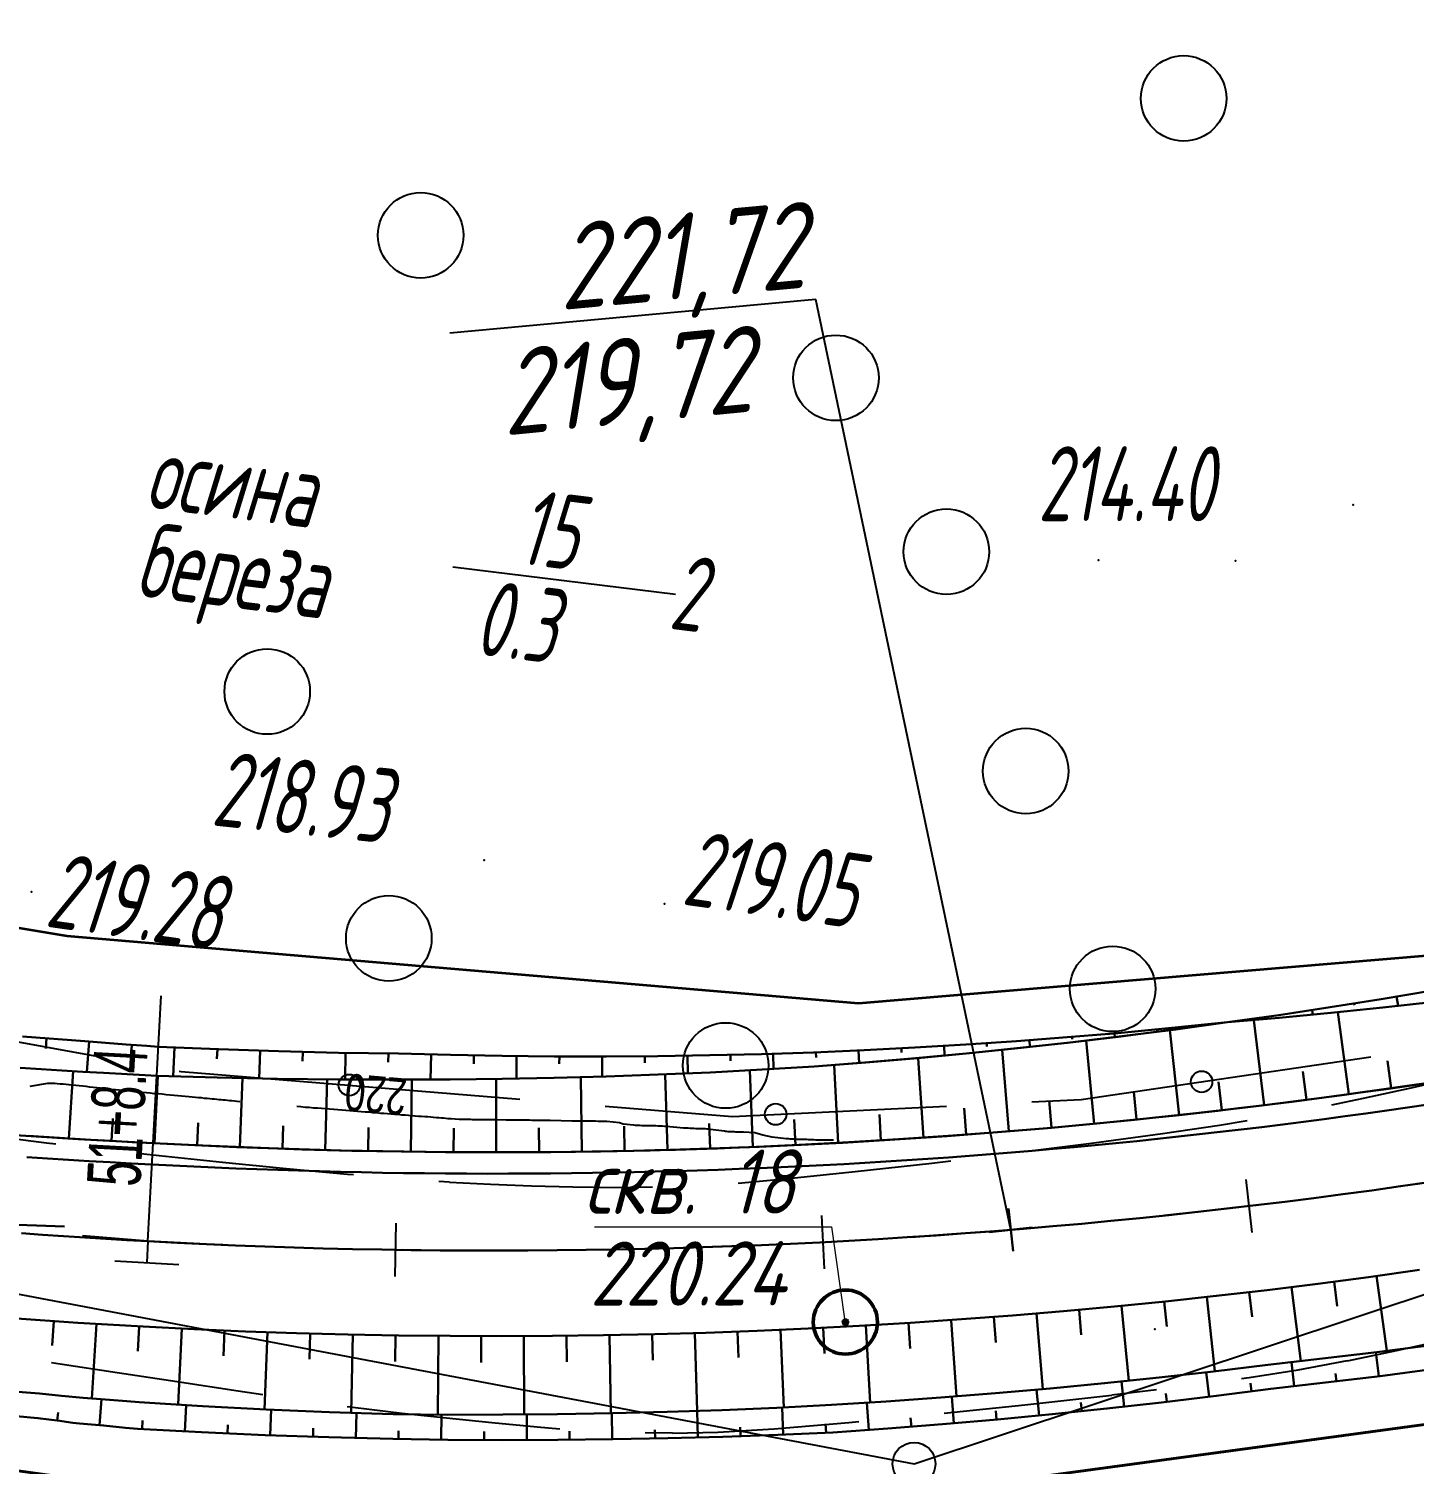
# Model space of a CAD drawing. Header units: millimetres. Extents: x -1799 to 6962, y -1020 to 4121.
# Drawn here: x 2811.2 to 2876, y 2132.5 to 2199.6 of the extents above; entities that cross this region are included whole.
import ezdxf
from ezdxf import colors
from ezdxf.entities.mleader import LeaderData, LeaderLine
from ezdxf.math import Vec2, Vec3

# ---------------------------------------------------------------- set-up
doc = ezdxf.new("R2010")
doc.units = ezdxf.units.MM
doc.linetypes.add('CONTI', pattern=[0])
doc.linetypes.add('STROT', pattern=[1.7, 0.5, -1.2])
for name, color, linetype, lineweight in [('10', 1, 'Continuous', 35), ('геология', 7, 'Continuous', 20), ('КОПИЯ_ОСЬ_13_ОТКОСЫ', 7, 'Continuous', 30), ('ОСЬ_ВЕРХ_ПОКРЫТИЯ_ГРАНИЦЫ_ПОЛОС', 7, 'Continuous', 30), ('ОСЬ_ВЕРХ_ПОКРЫТИЯ_ОСЬ', 1, 'Continuous', 30), ('Отметки', 5, 'Continuous', 30), ('Уклоны ПЧ', 5, 'Continuous', 30)]:
    doc.layers.add(name, color=color, linetype=linetype, lineweight=lineweight)
for name, color, linetype in [('_Ростелеком', 6, 'Continuous'), ('GOR_BDEFAULT', 212, 'CONTI'), ('NAD_MDEFAULT', 7, 'CONTI'), ('PI_OTDEFAULT', 172, 'CONTI'), ('PI_TTDEFAULT', 5, 'CONTI'), ('PLN_O', 7, 'CONTI'), ('SIT_LDEFAULT', 7, 'CONTI'), ('ZAPSKDEFAULT', 7, 'CONTI'), ('КОПИЯ_ОСЬ_ТАНГЕНСЫ', 1, 'Continuous'), ('ОСЬ_ВЕРХ_ПОКРЫТИЯ_ПИКЕТЫ', 1, 'Continuous'), ('ОСЬ_ВЕРХ_ПОКРЫТИЯ_РАЗБИВКА_КРИВ', 1, 'Continuous'), ('ОСЬ_ВЕРХ_ПОКРЫТИЯ_ТАНГЕНСЫ', 1, 'Continuous'), ('разметка', 7, 'Continuous')]:
    doc.layers.add(name, color=color, linetype=linetype)
doc.layers.add('видовое окно', color=132, linetype='CONTI', plot=False)
doc.styles.add('eskd', font='spds.shx', dxfattribs={"width": 1.2, "oblique": 15})
doc.styles.add('SHRFT', font='TXT', dxfattribs={"width": 3.5})
doc.styles.get("Standard").update_dxf_attribs({"font": 'arial.ttf'})
doc.styles.add('STYLE1', font='romand.shx', dxfattribs={"width": 0.9})
doc.styles.add('ГОСТ', font='', dxfattribs={"oblique": 15, "height": 4})
doc.styles.get('ГОСТ').set_extended_font_data('GOST type A')
doc.linetypes.add('кабель_связи_проект.', pattern='A,10,-1,["/",STYLE1,S=3,R=0,X=0,Y=-1.5],-4.1', length=15.1)

# ---------------------------------------------------------------- blocks, each defined once
blk = doc.blocks.new('BL_2004')
at = {"color": 0}
blk.add_circle((0, 0), 2, dxfattribs=at)
blk = doc.blocks.new('*U51')
at = {"layer": 'КОПИЯ_ОСЬ_13_ОТКОСЫ'}
for points in [[(0, 0), (2.423403739929, 0.208908841014), (4.844984531403, 0.437985032797), (7.264574050903, 0.6872127056119999), (9.682004928588999, 0.956574618816)], [(0, 0), (2.402502059937, 0.342241942883), (4.802074432373, 0.704455137253), (7.198551177979, 1.086614489555), (9.591766357422, 1.488693594933)], [(5.934635639191001, 0.882514238358), (5.946290493011, 0.809319496155)], [(7.90865945816, 1.203783392906), (7.981617927551, 0.7649841904639999)], [(3.95845580101, 0.574784398079), (3.991914510727, 0.354965656996)]]:
    blk.add_lwpolyline(points, dxfattribs=at)
blk = doc.blocks.new('_None')
blk = doc.blocks.new('Крест')
at = {"layer": 'Отметки'}
for points in [[(0, 1), (0, -1)], [(-1, 0), (1, 0)]]:
    blk.add_lwpolyline(points, dxfattribs=at)
blk = doc.blocks.new('Стрелка')
at = {"layer": 'Уклоны ПЧ', "ltscale": 2}
for points in [[(-0.02342005360436872, -0.04794833697465961), (-0.02342005360436872, 17.97170368749525)], [(-0.02342005360436872, -0.04794833697465961), (-0.5784949510263147, 2.621650927669716)], [(-0.02342005360436872, -0.04794833697465961), (0.5316548438175772, 2.621650927669716)]]:
    blk.add_lwpolyline(points, dxfattribs=at)

msp = doc.modelspace()

# ---------------------------------------------------------------- linework, layer by layer
at = {"layer": '10'}
msp.add_lwpolyline([(2656.475964376537, 2178.743480734912), (2795.065964376388, 2154.273480735173), (2796.355964376426, 2159.983480735135), (2812.975964376537, 2157.213480734651), (2850.005964376332, 2154.06348073521), (2876.945964376277, 2156.323480734986), (2900.015964376575, 2163.153480735061), (2922.455964376519, 2171.763480735396), (2926.575964376631, 2166.503480734688), (2933.645964376463, 2169.293480734726), (2975.135964376686, 2185.643480735284), (2973.855964376426, 2189.923480734614), (2989.825964376631, 2194.283480734949)], dxfattribs=at)
at = {"layer": '_Ростелеком', "linetype": 'кабель_связи_проект.', "lineweight": 40, "ltscale": 0.25}
msp.add_lwpolyline([(2147.735964376314, 2194.533480734949), (2165.620964376323, 2193.258480735508), (2183.892524459117, 2191.952918643517), (2204.259899181381, 2190.342639668298), (2245.727302920752, 2187.928894931835), (2377.213150545556, 2183.856410272804), (2394.925964376258, 2183.3734807348), (2427.774356473654, 2181.296994788026), (2466.421393385515, 2179.489945887973), (2529.045099162156, 2174.68424828389), (2590.674702712664, 2167.279744137463), (2631.085964376407, 2163.273480735173), (2687.255328848967, 2154.070012844552), (2711.605964395605, 2150.083480731969), (2728.843450850874, 2146.897353469779), (2777.18548696198, 2136.785582946998), (2823.732769019707, 2130.389864466538), (2843.098696965064, 2129.833376689267), (2891.691056727732, 2136.424062533689), (2926.975437407187, 2148.040086050903), (2920.921942522875, 2168.771160892596)], dxfattribs=at)
at = {"layer": 'GOR_BDEFAULT', "color": 212, "elevation": 220, "flags": 128}
for points in [[(2821.071700376409, 2149.449212734972), (2820.941700376405, 2149.45921473523), (2820.821700376409, 2149.479210735683), (2820.701700376414, 2149.489212735009), (2820.591700376428, 2149.499215735507), (2820.491700376451, 2149.509217735765), (2820.391700376416, 2149.51921173503), (2820.29170037644, 2149.529213735287), (2820.191700376405, 2149.539216734854), (2820.091700376428, 2149.549218735111), (2819.991700376451, 2149.559212735307), (2819.881700376407, 2149.569214735565), (2819.771700376421, 2149.579216734891), (2819.661700376435, 2149.589211735328), (2819.54170037644, 2149.599213735585), (2819.421700376444, 2149.609215734911), (2819.28170037643, 2149.629212735606), (2819.141700376416, 2149.639214735863), (2819.001700376402, 2149.649216735189), (2818.841700376428, 2149.669213734952), (2818.681700376395, 2149.679215735209), (2818.511700376412, 2149.699212734972), (2818.341700376428, 2149.70921473523), (2818.171700376444, 2149.729210735683), (2817.991700376451, 2149.749215735507), (2817.8117003764, 2149.759217735765), (2817.631700376407, 2149.779213735287), (2817.441700376405, 2149.799218735111), (2817.261700376412, 2149.819214735565), (2817.071700376409, 2149.829216734891), (2816.881700376407, 2149.849213735585), (2816.701700376414, 2149.869217735169), (2816.511700376412, 2149.889214735863), (2816.331700376419, 2149.909211734695), (2816.151700376426, 2149.919213734952), (2815.971700376433, 2149.939217735467), (2815.79170037644, 2149.95921473523), (2815.611700376447, 2149.979210735683), (2815.431700376395, 2149.999215735507), (2815.251700376402, 2150.009217735765), (2815.071700376409, 2150.029213735287), (2814.901700376426, 2150.049218735111), (2814.731700376442, 2150.069214735565), (2814.551700376449, 2150.089211735328), (2814.381700376407, 2150.109215734911), (2814.211700376423, 2150.119217735169), (2814.051700376449, 2150.139214735863), (2813.881700376407, 2150.159211734695), (2813.721700376433, 2150.179215735209), (2813.551700376449, 2150.199212734972), (2813.401700376426, 2150.20921473523), (2813.241700376451, 2150.229210735683), (2813.091700376428, 2150.239212735009), (2812.941700376405, 2150.259217735765), (2812.801700376449, 2150.26921173503), (2812.671700376444, 2150.279213735287), (2812.53170037643, 2150.289216734854), (2812.411700376435, 2150.299218735111), (2812.29170037644, 2150.299218735111), (2812.181700376395, 2150.309212735307), (2812.071700376409, 2150.309212735307), (2811.241700376451, 2150.159211734695)], [(2848.841700376428, 2147.649216735189), (2848.78170037643, 2147.649216735189), (2848.721700376433, 2147.649216735189), (2848.661700376435, 2147.649216735189), (2848.591700376428, 2147.649216735189), (2848.511700376412, 2147.649216735189), (2848.441700376405, 2147.659211734695), (2848.351700376437, 2147.659211734695), (2848.271700376421, 2147.659211734695), (2848.181700376395, 2147.659211734695), (2848.101700376437, 2147.659211734695), (2848.011700376412, 2147.659211734695), (2847.921700376444, 2147.669213734952), (2847.831700376419, 2147.669213734952), (2847.751700376402, 2147.669213734952), (2847.661700376435, 2147.669213734952), (2847.581700376419, 2147.679215735209), (2847.501700376402, 2147.679215735209), (2847.421700376444, 2147.679215735209), (2847.341700376428, 2147.679215735209), (2847.261700376412, 2147.689217735467), (2847.191700376405, 2147.689217735467), (2847.121700376398, 2147.689217735467), (2847.051700376449, 2147.699212734972), (2846.981700376442, 2147.699212734972), (2846.921700376444, 2147.699212734972), (2846.861700376447, 2147.70921473523), (2846.801700376449, 2147.70921473523), (2846.741700376451, 2147.719216735487), (2846.681700376395, 2147.719216735487), (2846.621700376398, 2147.719216735487), (2845.971700376433, 2147.799218735111), (2845.53170037643, 2147.889214735863), (2845.161700376435, 2147.999215735507), (2844.631700376407, 2148.029213735287), (2844.581700376419, 2148.029213735287), (2844.521700376421, 2148.029213735287), (2844.461700376423, 2148.029213735287), (2844.401700376426, 2148.029213735287), (2844.341700376428, 2148.029213735287), (2844.271700376421, 2148.029213735287), (2844.211700376423, 2148.039216734854), (2844.141700376416, 2148.039216734854), (2844.081700376419, 2148.039216734854), (2844.021700376421, 2148.039216734854), (2843.961700376423, 2148.049218735111), (2843.901700376426, 2148.049218735111), (2843.841700376428, 2148.059212735307), (2843.79170037644, 2148.059212735307), (2843.741700376451, 2148.069214735565), (2843.071700376409, 2148.159211734695), (2843.001700376402, 2148.169213734952), (2842.921700376444, 2148.169213734952), (2842.841700376428, 2148.179215735209), (2842.761700376412, 2148.179215735209), (2842.671700376444, 2148.179215735209), (2842.581700376419, 2148.189217735467), (2842.491700376451, 2148.189217735467), (2842.401700376426, 2148.189217735467), (2842.301700376449, 2148.199212734972), (2842.221700376433, 2148.199212734972), (2842.131700376407, 2148.199212734972), (2842.04170037644, 2148.20921473523), (2841.961700376423, 2148.20921473523), (2841.891700376416, 2148.20921473523), (2841.821700376409, 2148.219216735487), (2841.021700376421, 2148.299218735111), (2840.931700376395, 2148.299218735111), (2840.841700376428, 2148.309212735307), (2840.741700376451, 2148.309212735307), (2840.641700376416, 2148.309212735307), (2840.53170037643, 2148.319214735565), (2840.421700376444, 2148.319214735565), (2840.3117003764, 2148.319214735565), (2840.201700376414, 2148.329216734891), (2840.091700376428, 2148.329216734891), (2839.981700376442, 2148.329216734891), (2839.871700376398, 2148.329216734891), (2839.771700376421, 2148.339211735328), (2839.681700376395, 2148.339211735328), (2839.581700376419, 2148.339211735328), (2839.501700376402, 2148.349213735585), (2838.991700376451, 2148.409211734695), (2838.821700376409, 2148.469216735487), (2838.241700376451, 2148.529213735287), (2838.151700376426, 2148.529213735287), (2838.051700376449, 2148.529213735287), (2837.941700376405, 2148.529213735287), (2837.831700376419, 2148.529213735287), (2837.711700376423, 2148.539216734854), (2837.591700376428, 2148.539216734854), (2837.471700376433, 2148.539216734854), (2837.351700376437, 2148.539216734854), (2837.231700376442, 2148.539216734854), (2837.111700376447, 2148.539216734854), (2836.991700376451, 2148.539216734854), (2836.881700376407, 2148.539216734854), (2836.78170037643, 2148.549218735111), (2836.681700376395, 2148.549218735111), (2836.591700376428, 2148.549218735111), (2836.091700376428, 2148.559212735307), (2835.591700376428, 2148.579216734891), (2835.501700376402, 2148.579216734891), (2835.411700376435, 2148.579216734891), (2835.3117003764, 2148.579216734891), (2835.201700376414, 2148.579216734891), (2835.081700376419, 2148.579216734891), (2834.971700376433, 2148.579216734891), (2834.851700376437, 2148.579216734891), (2834.731700376442, 2148.579216734891), (2834.611700376447, 2148.589211735328), (2834.501700376402, 2148.589211735328), (2834.391700376416, 2148.589211735328), (2834.28170037643, 2148.589211735328), (2834.181700376395, 2148.589211735328), (2834.081700376419, 2148.589211735328), (2834.001700376402, 2148.589211735328), (2833.521700376421, 2148.589211735328), (2833.101700376437, 2148.599213735585), (2833.03170037643, 2148.599213735585), (2832.941700376405, 2148.599213735585), (2832.851700376437, 2148.599213735585), (2832.761700376412, 2148.599213735585), (2832.661700376435, 2148.599213735585), (2832.5617003764, 2148.609215734911), (2832.461700376423, 2148.609215734911), (2832.351700376437, 2148.609215734911), (2832.251700376402, 2148.609215734911), (2832.151700376426, 2148.609215734911), (2832.051700376449, 2148.609215734911), (2831.951700376414, 2148.609215734911), (2831.871700376398, 2148.619217735169), (2831.78170037643, 2148.619217735169), (2831.711700376423, 2148.619217735169), (2831.331700376419, 2148.619217735169), (2830.961700376423, 2148.649216735189), (2830.881700376407, 2148.659211734695), (2830.801700376449, 2148.659211734695), (2830.701700376414, 2148.669213734952), (2830.601700376437, 2148.679215735209), (2830.501700376402, 2148.689217735467), (2830.381700376407, 2148.699212734972), (2830.261700376412, 2148.699212734972), (2830.131700376407, 2148.70921473523), (2830.001700376402, 2148.729210735683), (2829.861700376447, 2148.739212735009), (2829.721700376433, 2148.749215735507), (2829.571700376409, 2148.759217735765), (2829.421700376444, 2148.76921173503), (2829.271700376421, 2148.779213735287), (2829.121700376398, 2148.799218735111), (2828.961700376423, 2148.809212735307), (2828.801700376449, 2148.819214735565), (2828.641700376416, 2148.829216734891), (2828.481700376442, 2148.849213735585), (2828.3117003764, 2148.859215734911), (2828.151700376426, 2148.869217735169), (2827.981700376442, 2148.889214735863), (2827.8117003764, 2148.899216735189), (2827.641700376416, 2148.909211734695), (2827.461700376423, 2148.929215735209), (2827.29170037644, 2148.939217735467), (2827.111700376447, 2148.95921473523), (2826.931700376395, 2148.969216735487), (2826.751700376402, 2148.979210735683), (2826.571700376409, 2148.999215735507), (2826.391700376416, 2149.009217735765), (2826.211700376423, 2149.029213735287), (2826.021700376421, 2149.039216734854), (2825.841700376428, 2149.059212735307), (2825.651700376426, 2149.069214735565), (2825.461700376423, 2149.089211735328), (2825.271700376421, 2149.099213735585), (2825.081700376419, 2149.119217735169), (2824.891700376416, 2149.129212735606), (2824.701700376414, 2149.149216735189), (2824.511700376412, 2149.159211734695), (2824.3117003764, 2149.179215735209), (2824.121700376398, 2149.189217735467), (2823.921700376444, 2149.20921473523), (2823.731700376442, 2149.229210735683)]]:
    msp.add_lwpolyline(points, dxfattribs=at)
at = {"layer": 'NAD_MDEFAULT', "color": 0}
msp.add_line((2831.030563376446, 2174.479805735325), (2841.452298376427, 2173.200177735102), dxfattribs=at)
at = {"layer": 'PI_TTDEFAULT', "color": 5}
for p in [(2861.221700376433, 2174.779213735287, 214.446), (2832.501700376402, 2160.759217735765, 218.927), (2811.321700376409, 2159.26921173503, 219.282), (2840.931700376395, 2158.70921473523, 219.054)]:
    msp.add_point(p, dxfattribs=at)
at = {"layer": 'PLN_O'}
for p, q in [((2798.551700376449, 2154.489212735009), (2814.29170037644, 2151.599213735585)), ((2860.411700376435, 2149.559212735307), (2873.971700376433, 2151.559212735307)), ((2818.231700376442, 2150.889214735863), (2818.331700376419, 2150.869217735169)), ((2818.331700376419, 2150.869217735169), (2834.171700376444, 2149.579216734891)), ((2858.111700376447, 2149.449212734972), (2860.411700376435, 2149.559212735307)), ((2838.161700376435, 2149.249215735507), (2844.111700376447, 2148.76921173503)), ((2844.111700376447, 2148.76921173503), (2854.121700376398, 2149.249215735507))]:
    msp.add_line(p, q, dxfattribs=at)
for centre in [(2866.051700376449, 2150.389214735863), (2826.191700376405, 2150.229210735683), (2846.131700376407, 2148.869217735169)]:
    msp.add_circle(centre, 0.5, dxfattribs=at)
at = {"layer": 'SIT_LDEFAULT', "color": 7}
for p, q in [((2878.0617003764, 2150.599213735585), (2875.841700376428, 2150.089211735328)), ((2873.611700376447, 2149.599213735585), (2872.121700376398, 2149.289216734854)), ((2875.841700376428, 2150.089211735328), (2873.611700376447, 2149.599213735585)), ((2866.891700376416, 2148.339211735328), (2864.221700376433, 2147.949212734972)), ((2868.181700376395, 2148.559212735307), (2866.891700376416, 2148.339211735328)), ((2812.03170037643, 2147.509217735765), (2809.701700376414, 2147.809212735307)), ((2812.461700376423, 2147.469216735487), (2812.03170037643, 2147.51921173503)), ((2864.221700376433, 2147.949212734972), (2860.901700376426, 2147.499215735507)), ((2817.29170037644, 2146.919213734952), (2816.441700376405, 2147.009217735765)), ((2820.261700376412, 2146.609215734911), (2817.29170037644, 2146.919213734952)), ((2860.901700376426, 2147.499215735507), (2858.28170037643, 2147.169213734952)), ((2823.241700376451, 2146.309212735307), (2820.261700376412, 2146.609215734911)), ((2826.101700376437, 2146.049218735111), (2823.241700376451, 2146.309212735307)), ((2853.431700376395, 2146.569214735565), (2849.841700376428, 2146.169213734952)), ((2854.321700376409, 2146.679215735209), (2853.431700376395, 2146.569214735565)), ((2826.391700376416, 2146.029213735287), (2826.101700376437, 2146.049218735111)), ((2830.871700376398, 2145.689217735467), (2830.381700376407, 2145.719216735487)), ((2832.79170037644, 2145.579216734891), (2830.871700376398, 2145.679215735209)), ((2834.711700376423, 2145.499215735507), (2832.79170037644, 2145.579216734891)), ((2846.711700376423, 2145.839211735328), (2844.371700376398, 2145.629212735606)), ((2849.841700376428, 2146.169213734952), (2846.711700376423, 2145.839211735328)), ((2836.641700376416, 2145.449212734972), (2834.711700376423, 2145.499215735507)), ((2838.571700376409, 2145.429215735209), (2836.641700376416, 2145.449212734972)), ((2840.371700376398, 2145.449212734972), (2838.571700376409, 2145.429215735209)), ((2875.161700376435, 2137.809212735307), (2877.441700376405, 2138.309212735307)), ((2872.871700376398, 2137.339211735328), (2875.161700376435, 2137.809212735307)), ((2812.261700376412, 2137.249215735507), (2812.671700376444, 2137.189217735467)), ((2812.671700376444, 2137.189217735467), (2815.331700376419, 2136.789216734854)), ((2815.331700376419, 2136.789216734854), (2818.141700376416, 2136.359215734911)), ((2868.271700376421, 2136.549218735111), (2870.571700376409, 2136.919213734952)), ((2870.571700376409, 2136.919213734952), (2872.871700376398, 2137.349213735585)), ((2818.141700376416, 2136.359215734911), (2820.991700376451, 2135.929215735209)), ((2867.911700376435, 2136.499215735507), (2868.271700376421, 2136.549218735111)), ((2820.991700376451, 2135.929215735209), (2822.141700376416, 2135.759217735765)), ((2857.78170037643, 2135.279213735287), (2861.851700376437, 2135.729210735683)), ((2861.851700376437, 2135.739212735009), (2863.941700376405, 2135.989212735009)), ((2826.091700376428, 2135.199212734972), (2826.351700376437, 2135.159211734695)), ((2826.351700376437, 2135.159211734695), (2828.641700376416, 2134.889214735863)), ((2828.641700376416, 2134.889214735863), (2830.741700376451, 2134.659211734695)), ((2854.011700376412, 2134.879212735606), (2857.78170037643, 2135.26921173503)), ((2830.741700376451, 2134.659211734695), (2832.851700376437, 2134.449212734972)), ((2832.851700376437, 2134.449212734972), (2834.971700376433, 2134.249215735507)), ((2834.971700376433, 2134.239212735009), (2836.04170037644, 2134.159211734695)), ((2843.421700376444, 2133.989212735009), (2846.0617003764, 2134.159211734695)), ((2846.0617003764, 2134.159211734695), (2849.551700376449, 2134.449212734972)), ((2849.551700376449, 2134.449212734972), (2850.021700376421, 2134.499215735507)), ((2840.03170037643, 2133.979210735683), (2841.3117003764, 2133.95921473523)), ((2841.3117003764, 2133.949212734972), (2843.421700376444, 2133.989212735009))]:
    msp.add_line(p, q, dxfattribs=at)
at = {"layer": 'видовое окно', "color": 5}
for p in [(2873.131700376407, 2177.369217735169, 214.386), (2867.641700376416, 2174.759217735765, 214.4)]:
    msp.add_point(p, dxfattribs=at)
at = {"layer": 'видовое окно', "color": 6}
msp.add_point((2863.861700376447, 2138.809212735307, 220.422), dxfattribs=at)
at = {"layer": 'геология', "color": 1, "linetype": 'Continuous'}
for p, q in [((2837.654043563854, 2143.60197337569), (2848.745255341966, 2143.60197337569)), ((2848.745255341966, 2143.60197337569), (2849.366887652848, 2139.191066436854))]:
    msp.add_line(p, q, dxfattribs=at)
at = {"layer": 'геология', "color": 1, "linetype": 'Continuous', "lineweight": 50}
for radius in [1.5, 0.1033866461948492]:
    msp.add_circle((2849.391519878855, 2139.145406974864), radius, dxfattribs=at)
at = {"layer": 'КОПИЯ_ОСЬ_13_ОТКОСЫ'}
for points in [[(2810.801227586557, 2151.04614828938), (2811.774372117807, 2150.97144125813), (2812.748981492807, 2150.915899265942), (2813.722614305307, 2150.855352390942), (2814.696247117807, 2150.799932469067), (2816.643024461557, 2150.697637547192), (2817.183551805307, 2150.670904148755), (2820.006793992807, 2150.58569907063), (2822.830524461557, 2150.527837742505), (2825.654743211557, 2150.497198094067), (2828.479450242807, 2150.49390219563), (2830.912067430307, 2150.49878500813), (2833.344684617807, 2150.523931492505), (2835.776813524057, 2150.569341648755), (2838.208942430307, 2150.634893406567), (2840.640094774057, 2150.720708836255), (2843.070270555307, 2150.826665867505), (2845.499958055307, 2150.95288657063), (2847.928180711557, 2151.09937094563), (2850.351032274057, 2151.287481297192), (2852.772418992807, 2151.495733250317), (2855.191852586557, 2151.724126805005), (2857.609333055307, 2151.972539890942), (2860.024860399057, 2152.241216648755), (2862.437458055307, 2152.529912937817), (2864.848102586557, 2152.83862875813), (2867.256305711557, 2153.167364109692), (2869.679645555307, 2153.376348484692), (2872.101032274057, 2153.605352390942), (2874.520465867807, 2153.854619969067), (2876.937946336557, 2154.124029148755)], [(2872.942829149057, 2149.805669773755), (2872.419391649057, 2153.63696860188)], [(2810.801217809649, 2151.046128316236), (2811.774606481524, 2150.97151283772), (2812.748971715899, 2150.915879292798), (2813.722604528399, 2150.855362935376), (2814.696237340899, 2150.799943013501), (2816.643014684649, 2150.697678609205), (2817.183542028399, 2150.670945210767), (2820.006784215899, 2150.585740132642), (2822.830636754961, 2150.527817769361), (2825.654977575274, 2150.497208638501), (2828.479440465899, 2150.493943257642), (2830.912179723711, 2150.498826070142), (2833.344674840899, 2150.523942036939), (2835.777047887774, 2150.569321675611), (2838.208810583086, 2150.634903951001), (2840.639962926836, 2150.720688863111), (2843.070382848711, 2150.826706929517), (2845.499826208086, 2150.952927632642), (2847.928170934649, 2151.099350972486), (2850.301828161211, 2151.283280415845), (2852.674020544024, 2151.486588521314), (2855.044503942461, 2151.709244771314), (2857.413034215899, 2151.951279683423), (2859.779611364336, 2152.212632222486), (2862.143869176836, 2152.49333290608), (2864.505807653399, 2152.793320699048), (2867.256051794024, 2153.167405171705)], [(2810.910836950274, 2152.50602821858), (2813.816598669024, 2152.285264058423), (2814.784250036211, 2152.208207173658), (2815.752023473711, 2152.137284322095), (2816.719430700274, 2152.063553853345), (2817.256784215899, 2152.024949117017), (2820.065866247149, 2151.905167622876), (2822.875924840899, 2151.812546773267), (2825.686837926836, 2151.747086568189), (2828.498117223711, 2151.708787007642), (2830.922189489336, 2151.644181294751), (2833.346872106524, 2151.599717183423), (2835.771676794024, 2151.575425191236), (2838.196603551836, 2151.571305318189), (2840.621530309649, 2151.587357564283), (2843.046334997149, 2151.623581929517), (2845.470651403399, 2151.679947896314), (2847.894357458086, 2151.756485982251), (2850.269479528399, 2151.859818501783), (2852.643747106524, 2151.982560201001), (2855.016916051836, 2152.12468056233), (2857.388864294024, 2152.286179585767), (2859.759347692461, 2152.467026753736), (2862.128366247149, 2152.667222066236), (2864.495553747149, 2152.886765523267), (2867.256051794024, 2153.167405171705)], [(2865.964303747149, 2153.036057515455), (2865.968820348711, 2152.992295308423)], [(2868.976032274057, 2149.29126547688), (2868.487262742807, 2153.271001805005)], [(2812.036325231524, 2152.420517964673), (2812.000070348711, 2151.942765279126)], [(2814.030587926836, 2152.26823524983), (2813.917184606524, 2150.844285054517)], [(2857.995797887774, 2152.330613179517), (2858.019113317461, 2152.016343159986)], [(2859.989816442461, 2152.485642476392), (2859.998239294024, 2152.380936665845)], [(2861.023395555307, 2148.423711765942), (2860.652301805307, 2152.314336765942)], [(2861.982614294024, 2152.654343648267), (2861.998361364336, 2152.475480122876)], [(2863.974313512774, 2152.83674721272), (2863.979928747149, 2152.777146382642)], [(2865.002887742807, 2148.830572117505), (2864.569293992807, 2152.801885594067)], [(2816.024728551836, 2152.116501851392), (2815.988595739336, 2151.641709370923)], [(2818.020578161211, 2151.989701314283), (2817.960275426836, 2150.644761128736)], [(2820.018869176836, 2151.906937642408), (2820.001779333086, 2151.458512349439)], [(2822.017648473711, 2151.837937398267), (2821.977365270586, 2150.542435689283)], [(2824.016916051836, 2151.782700581861), (2824.006418004961, 2151.350785298658)], [(2826.016427770586, 2151.741166158033), (2825.994821325274, 2150.495377583814)], [(2828.016305700274, 2151.713425679517), (2828.011911169024, 2151.298111958814)], [(2830.015573278399, 2151.665970845533), (2829.985666051836, 2150.494584126783)], [(2832.015084997149, 2151.621628804517), (2832.007760778399, 2151.23112587483)], [(2834.014840856524, 2151.591019673658), (2834.002389684649, 2150.534226460767)], [(2836.014840856524, 2151.574112935376), (2836.013009801836, 2151.221818013501)], [(2838.014840856524, 2151.570939107251), (2838.016549840899, 2150.628953023267)], [(2840.014840856524, 2151.581467671705), (2840.017526403399, 2151.267472310376)], [(2842.014596715899, 2151.605698628736), (2842.027536169024, 2150.778733296705)], [(2844.014230504961, 2151.643662495923), (2844.020456090899, 2151.368027730298)], [(2846.013620153399, 2151.695328755689), (2846.034494176836, 2150.983414693189)], [(2848.012521520586, 2151.761155171705), (2848.021920934649, 2151.523942036939)], [(2850.010690465899, 2151.847611470533), (2850.038034215899, 2151.261857076001)], [(2852.008126989336, 2151.947800679517), (2852.018625036211, 2151.75261024983)], [(2854.004831090899, 2152.06169228108), (2854.032052770586, 2151.611771626783)], [(2856.000802770586, 2152.189316792798), (2856.010934606524, 2152.03938393147)], [(2857.039020555307, 2148.070684422192), (2856.727497117807, 2151.87964438313)], [(2813.079547899057, 2147.731084812817), (2813.273883836557, 2150.883306492505)], [(2845.062458055307, 2147.335943211255), (2844.915485399057, 2150.92066000813)], [(2849.058063524057, 2147.526739109692), (2848.859333055307, 2151.16919516438)], [(2853.050251024057, 2147.77173422688), (2852.796344774057, 2151.49780844563)], [(2874.923297899057, 2150.083013523755), (2874.740680711557, 2151.358892430005)], [(2810.564411180307, 2147.891973484692), (2812.039997117807, 2147.79517172688), (2813.515583055307, 2147.704107273755), (2817.013141649057, 2147.518560398755), (2819.335895555307, 2147.40210532063), (2821.660114305307, 2147.304082859692), (2823.984333055307, 2147.224248875317), (2826.309528367807, 2147.162725437817), (2828.635211961557, 2147.119512547192), (2830.960895555307, 2147.094732273755), (2833.287067430307, 2147.08814047688), (2835.612751024057, 2147.09985922688), (2837.938434617807, 2147.129888523755), (2840.264118211557, 2147.178228367505), (2842.588825242807, 2147.24487875813), (2844.913532274057, 2147.32983969563), (2847.236774461557, 2147.433111180005), (2849.559528367807, 2147.554571140942), (2851.881305711557, 2147.694463719067), (2854.202106492807, 2147.852544773755), (2856.521442430307, 2148.028814305005), (2858.838825242807, 2148.22339438313), (2861.155231492807, 2148.43628500813), (2863.469684617807, 2148.667364109692), (2865.782184617807, 2148.916631687817), (2868.092731492807, 2149.184087742505), (2870.400836961557, 2149.469732273755), (2872.706989305307, 2149.773565281567), (2875.010700242807, 2150.095586765942), (2877.311481492807, 2150.435674656567)], [(2817.073688524057, 2147.515264500317), (2817.243122117807, 2150.668828953442)], [(2821.069293992807, 2147.327276219067), (2821.199176805307, 2150.557989109692)], [(2825.066852586557, 2147.193365086255), (2825.155231492807, 2150.500616062817)], [(2829.065876024057, 2147.11353110188), (2829.110309617807, 2150.493291844067)], [(2833.065876024057, 2147.087896336255), (2833.064411180307, 2150.520025242505)], [(2837.065876024057, 2147.11646078938), (2837.017536180307, 2150.600225437817)], [(2841.064899461557, 2147.199102390942), (2840.967731492807, 2150.733770359692)], [(2866.990192430307, 2149.054204930005), (2866.836872117807, 2150.376958836255)], [(2870.960407274057, 2149.54175375813), (2870.788532274057, 2150.867193211255)], [(2863.013629930307, 2148.62036703938), (2862.881305711557, 2149.916387547192)], [(2855.045368211557, 2147.914434422192), (2854.952106492807, 2149.155889500317)], [(2859.031696336557, 2148.24048422688), (2858.919391649057, 2149.509405125317)], [(2815.076129930307, 2147.62134360188), (2815.132282274057, 2148.67261313313)], [(2819.070758836557, 2147.414556492505), (2819.120563524057, 2148.46607016438)], [(2823.067829149057, 2147.253545750317), (2823.103961961557, 2148.330694187817)], [(2827.066364305307, 2147.14673422688), (2827.088336961557, 2148.24927328938)], [(2831.065876024057, 2147.09399985188), (2831.073200242807, 2148.220586765942)], [(2835.065876024057, 2147.09546469563), (2835.057575242807, 2148.239385594067)], [(2839.065387742807, 2147.151006687817), (2839.041461961557, 2148.312139500317)], [(2843.063922899057, 2147.260747898755), (2843.023395555307, 2148.43872641438)], [(2847.060504930307, 2147.42456625813), (2847.003376024057, 2148.619146336255)], [(2851.054645555307, 2147.642461765942), (2850.979938524057, 2148.85620688313)], [(2810.428161446393, 2139.322579034058), (2813.487243477643, 2139.112007744995), (2816.548766915143, 2138.93109954187), (2818.939391915143, 2138.811348565308), (2821.330993477643, 2138.71039641687), (2823.723083321393, 2138.628243096558), (2826.115661446393, 2138.56488860437), (2828.509216133893, 2138.52045501062), (2830.902770821393, 2138.494942315308), (2833.296325508893, 2138.488106377808), (2835.689880196393, 2138.500191338745), (2838.083434883893, 2138.531075127808), (2840.476501290143, 2138.580879815308), (2842.869079415143, 2138.649483330933), (2845.261169258893, 2138.736885674683), (2847.652282540143, 2138.843086846558), (2850.042907540143, 2138.96820891687), (2852.432067696393, 2139.112129815308), (2854.820251290143, 2139.274727471558), (2857.206970040143, 2139.456246026245), (2859.592223946393, 2139.656563409058), (2861.976013008893, 2139.875557549683), (2864.357848946393, 2140.113350518433), (2866.737731758893, 2140.369942315308), (2869.115173165143, 2140.645088799683), (2871.490661446393, 2140.939156182495), (2873.864196602643, 2141.251778252808), (2876.234802071393, 2141.583077080933)], [(2872.245544258893, 2141.036446221558), (2872.395934883893, 2139.882515557495)], [(2874.227966133893, 2141.301460869995), (2874.707458321393, 2137.801949151245)], [(2866.288513008893, 2140.320015557495), (2866.671325508893, 2136.847237237183)], [(2868.275817696393, 2140.54584563562), (2868.411071602643, 2139.388985284058)], [(2870.261657540143, 2140.78461516687), (2870.689880196393, 2137.319649346558)], [(2858.326110665143, 2139.54779876062), (2858.622497383893, 2136.007393487183)], [(2860.318786446393, 2139.721260674683), (2860.425231758893, 2138.541817315308)], [(2862.309997383893, 2139.907784112183), (2862.649841133893, 2136.40082610437)], [(2864.299743477643, 2140.10736907312), (2864.420837227643, 2138.939156182495)], [(2812.371520821393, 2139.185372002808), (2812.294860665143, 2138.04926360437)], [(2814.367126290143, 2139.056954034058), (2814.154235665143, 2135.572945244995)], [(2816.363708321393, 2138.941109307495), (2816.300231758893, 2137.779488213745)], [(2818.361266915143, 2138.838570244995), (2818.190368477643, 2135.283028252808)], [(2848.349059883893, 2138.877632744995), (2848.410095040143, 2137.668282159058)], [(2850.346130196393, 2138.985420830933), (2850.552673165143, 2135.378975518433)], [(2852.342712227643, 2139.10639251062), (2852.419372383893, 2137.90473235437)], [(2854.337829415143, 2139.240425713745), (2854.589782540143, 2135.666695244995)], [(2856.332458321393, 2139.387520440308), (2856.424255196393, 2138.196968682495)], [(2820.359313790143, 2138.749092705933), (2820.309997383893, 2137.563545830933)], [(2822.357848946393, 2138.67279876062), (2822.231872383893, 2135.063179619995)], [(2824.356872383893, 2138.609688409058), (2824.322692696393, 2137.40619719812)], [(2826.356384102643, 2138.559639580933), (2826.276794258893, 2134.89643157312)], [(2828.355895821393, 2138.522774346558), (2828.337341133893, 2137.301582940308)], [(2830.355895821393, 2138.499092705933), (2830.324157540143, 2134.816475518433)], [(2832.355407540143, 2138.488472588745), (2832.352966133893, 2137.260933526245)], [(2834.355407540143, 2138.49115813562), (2834.372497383893, 2134.821114190308)], [(2836.355407540143, 2138.506905205933), (2836.369079415143, 2137.28363860437)], [(2838.355407540143, 2138.535835869995), (2838.420348946393, 2134.878975518433)], [(2840.354919258893, 2138.577828057495), (2840.384704415143, 2137.359078057495)], [(2842.353942696393, 2138.633125909058), (2842.466735665143, 2134.989937432495)], [(2844.352966133893, 2138.701485284058), (2844.398376290143, 2137.487373955933)], [(2846.351501290143, 2138.783028252808), (2846.511169258893, 2135.153999932495)], [(2810.687438790143, 2135.880562432495), (2811.707458321393, 2135.79975188562), (2812.726501290143, 2135.697090752808), (2813.746520821393, 2135.602608330933), (2814.768493477643, 2135.528389580933), (2815.789489571393, 2135.440498955933), (2816.357848946393, 2135.400215752808), (2819.325622383893, 2135.21576751062), (2822.295348946393, 2135.060127862183), (2825.266540352643, 2134.93305266687), (2828.238708321393, 2134.834786065308), (2830.802673165143, 2134.814278252808), (2833.366149727643, 2134.815010674683), (2835.930114571393, 2134.837105401245), (2838.493591133893, 2134.880562432495), (2841.056579415143, 2134.94525969812), (2843.619079415143, 2135.03119719812), (2846.180602852643, 2135.13861907312), (2848.741149727643, 2135.267159112183), (2851.298766915143, 2135.42816985437), (2853.855407540143, 2135.610420830933), (2856.410583321393, 2135.81391204187), (2858.963317696393, 2136.038643487183), (2861.514587227643, 2136.284493096558), (2864.063415352643, 2136.55170501062), (2866.610290352643, 2136.840035088745), (2869.154723946393, 2137.149483330933), (2871.701598946393, 2137.436104424683), (2874.246520821393, 2137.743965752808), (2876.788513008893, 2138.072945244995)], [(2810.687599369305, 2135.880597495859), (2811.707618900555, 2135.799703025644), (2812.726539798992, 2135.697049522226), (2813.746559330242, 2135.602597617929), (2814.768226810711, 2135.528386497323), (2815.789589115398, 2135.440526389902), (2816.357704349773, 2135.400258445566), (2819.325782963055, 2135.215817832773), (2822.295509525555, 2135.060086631601), (2825.266639896648, 2134.93306484205), (2828.238868900555, 2134.834782981698), (2830.80258960368, 2134.814237022226), (2833.366371341961, 2134.815015220468), (2835.930092045086, 2134.837102317636), (2838.493568607586, 2134.880505943124), (2841.056556888836, 2134.945226096933), (2843.618934818523, 2135.031255149667), (2846.180458256023, 2135.138577842538), (2848.74106616618, 2135.267201804941), (2851.298988529461, 2135.428166770761), (2853.855446048992, 2135.610402488534), (2856.410316654461, 2135.813878440683), (2858.963478275555, 2136.038602256601), (2861.514625736492, 2136.284535789316), (2864.063636966961, 2136.551679038827), (2866.610328861492, 2136.840009116952), (2869.154518314617, 2137.149503135507), (2871.701759525555, 2137.436139488046), (2874.246498295086, 2137.743955039804), (2876.788551517742, 2138.072911643808)], [(2874.345924564617, 2136.614118003671), (2874.205360599773, 2137.73881282789)], [(2810.605995365398, 2134.747533225839), (2811.628578373211, 2134.652425193613), (2812.64926929118, 2134.520581626718), (2812.954689213055, 2134.47416439039), (2813.261146732586, 2134.435475730722), (2813.568519779461, 2134.404538535898), (2814.696327396648, 2134.314519309823), (2815.720314213055, 2134.201459312265), (2816.290016361492, 2134.149083518808), (2819.270973392742, 2133.98904933912), (2822.253334232586, 2133.857831382577), (2825.236793705242, 2133.755452537363), (2828.221107670086, 2133.68192043287), (2830.794838138836, 2133.64489498121), (2833.368751713055, 2133.62926998121), (2835.94272632243, 2133.635053062265), (2838.516517826336, 2133.662228965585), (2841.090065189617, 2133.710805320566), (2843.663063236492, 2133.780782127206), (2846.235389896648, 2133.872144126718), (2848.806923099773, 2133.984891319101), (2851.373817631023, 2134.165242576425), (2853.939186283367, 2134.366940879648), (2856.502723881023, 2134.589955711191), (2859.064369388836, 2134.834294700448), (2861.62387866618, 2135.099919700448), (2864.181068607586, 2135.386823081796), (2866.735817142742, 2135.694981956308), (2869.287880131023, 2136.024381065195), (2871.844520756023, 2136.311925315683), (2874.398658939617, 2136.620709800546), (2876.950111576336, 2136.950734519784)], [(2866.403968998211, 2135.653737449472), (2866.262184330242, 2136.799329185312)], [(2870.373695560711, 2136.143865012948), (2870.247780033367, 2137.26989498121)], [(2862.431190677898, 2135.188168906991), (2862.301002689617, 2136.364674949472)], [(2868.38803882243, 2135.905766868417), (2868.338295170086, 2136.28732051832)], [(2872.360573002117, 2136.372579002206), (2872.316139408367, 2136.747640037363)], [(2814.510475345867, 2134.329282188241), (2814.606605716961, 2135.540128135507)], [(2854.469215580242, 2134.411290550058), (2854.364540287273, 2135.649243736093)], [(2858.452736088055, 2134.773999595468), (2858.334938236492, 2135.981290244882)], [(2864.41831225993, 2135.414533042734), (2864.37241382243, 2135.806409263437)], [(2812.522010990398, 2134.537015342538), (2812.570533939617, 2134.912541770761)], [(2818.49790210368, 2134.027776145761), (2818.561195560711, 2135.260579490488)], [(2822.493873783367, 2133.84850826246), (2822.53989429118, 2135.04855098707)], [(2826.491798588055, 2133.721013450448), (2826.521461673992, 2134.888066673105)], [(2830.491127201336, 2133.648152732675), (2830.504188724773, 2134.815534019296)], [(2834.491005131023, 2133.629163169687), (2834.488990970867, 2134.822064781015)], [(2838.490883060711, 2133.661855125253), (2838.473060795086, 2134.880078697031)], [(2842.489967533367, 2133.74622096998), (2842.455665775555, 2134.989552879159)], [(2846.487587162273, 2133.882253074472), (2846.436256595867, 2135.150472068613)], [(2850.481361576336, 2134.100110435312), (2850.390602298992, 2135.368565940683)], [(2856.461525150555, 2134.586209678476), (2856.423988529461, 2134.998624229257)], [(2860.442604252117, 2134.97465267164), (2860.40073413493, 2135.376820945566)], [(2816.500892826336, 2134.136815452402), (2816.52426929118, 2134.541028404062)], [(2820.495582767742, 2133.931676292245), (2820.51401538493, 2134.3427328108)], [(2824.492592045086, 2133.778287315195), (2824.505409427898, 2134.178395652597)], [(2840.490516849773, 2133.697575950448), (2840.481971927898, 2134.103604698007)], [(2844.488990970867, 2133.807782554452), (2844.474891849773, 2134.222142600839)], [(2848.48569507243, 2133.969640159433), (2848.465858646648, 2134.392255210702)], [(2852.475807377117, 2134.249257469003), (2852.442787357586, 2134.671872520273)], [(2828.491310306805, 2133.677022361581), (2828.498207279461, 2134.066106223886)], [(2832.491005131023, 2133.632192039316), (2832.492897220867, 2134.021344566171)], [(2836.491005131023, 2133.639043235605), (2836.487770267742, 2134.03666439039)]]:
    msp.add_lwpolyline(points, dxfattribs=at)
at = {"layer": 'КОПИЯ_ОСЬ_ТАНГЕНСЫ'}
for p, q in [((2852.601700375855, 2132.519214735751), (3021.683407110579, 2188.699424376165)), ((2580.079850085438, 2184.177011251834), (2852.601700375855, 2132.519214735751))]:
    msp.add_line(p, q, dxfattribs=at)
msp.add_circle((2852.601700375855, 2132.519214735751), 1, dxfattribs=at)
at = {"layer": 'ОСЬ_ВЕРХ_ПОКРЫТИЯ_ГРАНИЦЫ_ПОЛОС', "linetype": 'Continuous'}
for points in [[(2811.175688404337, 2147.851122369443), (2812.148655720821, 2147.788005111192), (2813.121607525632, 2147.727911200759), (2814.094536215076, 2147.670879630757), (2815.067433814876, 2147.616949346301), (2816.040291976193, 2147.566159257119), (2817.013101970117, 2147.518548231957), (2817.989713505385, 2147.467350743164), (2818.96648917415, 2147.4193867067), (2819.943418279881, 2147.374656646897), (2820.920490115424, 2147.333161053632), (2821.897693971821, 2147.294900382322), (2822.875019138775, 2147.259875051131), (2823.852454904971, 2147.228085444694), (2824.829990557288, 2147.199531911326), (2825.807615382111, 2147.17421476302), (2826.785318664342, 2147.152134278243), (2827.763089688446, 2147.133290700999), (2828.740917737838, 2147.117684233387), (2829.718792095469, 2147.105315050495), (2830.69670204371, 2147.096183285502), (2831.674636864491, 2147.090289039922), (2832.652585839687, 2147.087632376154), (2833.630538250882, 2147.088213325863), (2834.608483379454, 2147.092031883461), (2835.58641050722, 2147.099088002381), (2836.564308915849, 2147.109381609981), (2837.542167887537, 2147.122912590777), (2838.519976704827, 2147.13968079855), (2839.497724650902, 2147.159686046106), (2840.475401009442, 2147.182928117377), (2841.452995065114, 2147.209406756249), (2842.430496103285, 2147.239121674945), (2843.407893410456, 2147.272072541912), (2844.385176274323, 2147.308259003249), (2845.362333983861, 2147.347680659418), (2846.339355829065, 2147.390337077354), (2847.316231101877, 2147.436227788602), (2848.292949095465, 2147.485352291179), (2849.269499105061, 2147.537710048643), (2850.245870427529, 2147.593300485437), (2851.222052361709, 2147.652122992476), (2852.198034208626, 2147.714176924353), (2853.173805271284, 2147.779461602134), (2854.149354855277, 2147.847976309632), (2855.124672268323, 2147.919720296201), (2856.09974682105, 2147.994692775806), (2857.074567826416, 2148.072892927018), (2858.049124600229, 2148.15431989116), (2859.023406461356, 2148.238972776023), (2859.997402731513, 2148.326850654942), (2860.97110273559, 2148.417952565861), (2861.944495801794, 2148.512277508539), (2862.917571261563, 2148.609824449209), (2863.890318449916, 2148.710592318711), (2864.862726705507, 2148.814580012498), (2865.834785370573, 2148.921786388767), (2866.806483791277, 2149.032210278709), (2867.777811317685, 2149.145850466949), (2868.748757303905, 2149.262705707376), (2869.719311108356, 2149.38277472501), (2870.689462093733, 2149.506056198304), (2871.659199626922, 2149.632548778703), (2872.628513079524, 2149.762251079467), (2873.597391827856, 2149.895161675674), (2874.565825252774, 2150.031279116322), (2875.533802740314, 2150.170601904777), (2876.501313681258, 2150.313128518325)], [(2876.648690908283, 2149.324048160029), (2875.67790471027, 2149.181039061782), (2874.706650386282, 2149.041244631087), (2873.734938581454, 2148.904666400899), (2872.762779945662, 2148.771305869718), (2871.790185133994, 2148.641164495063), (2870.817164806251, 2148.514243707446), (2869.843729626687, 2148.39054489733), (2868.869890264245, 2148.270069417928), (2867.89565739249, 2148.152818591719), (2866.921041688949, 2148.038793705789), (2865.946053835543, 2147.927996004385), (2864.970704518239, 2147.820426707541), (2863.995004427075, 2147.716086989653), (2863.018964255587, 2147.614977997181), (2862.042594701468, 2147.517100837466), (2861.065906465848, 2147.422456582462), (2860.088910253146, 2147.331046272454), (2859.111616771532, 2147.242870903027), (2858.134036732177, 2147.157931448345), (2857.156180849453, 2147.076228833211), (2856.1780598407, 2146.997763957282), (2855.199684426285, 2146.922537677375), (2854.22106532928, 2146.850550820504), (2853.242213275555, 2146.781804173638), (2852.263138993187, 2146.716298491147), (2851.283853213225, 2146.654034492013), (2850.304366668579, 2146.595012856101), (2849.324690094518, 2146.539234233474), (2848.344834228346, 2146.486699232285), (2847.364809809553, 2146.437408430887), (2846.384627579255, 2146.391362368514), (2845.404298280229, 2146.348561548081), (2844.423832657116, 2146.309006440838), (2843.443241455863, 2146.272697481711), (2842.462535423818, 2146.239635065583), (2841.481725309635, 2146.209819555667), (2840.500821863165, 2146.183251280722), (2839.519835835099, 2146.159930528526), (2838.538777977295, 2146.139857557056), (2837.557659042135, 2146.123032586102), (2836.576489782756, 2146.109455800069), (2835.595280952994, 2146.099127346103), (2834.614043306918, 2146.09204733969), (2833.632787598946, 2146.088215856266), (2832.651524583876, 2146.087632939604), (2831.67026501633, 2146.090298596223), (2830.689019651045, 2146.09621279632), (2829.707799242644, 2146.105375473772), (2828.726614545312, 2146.11778653079), (2827.745476312886, 2146.133445828606), (2826.764395298911, 2146.15235319679), (2825.783382256001, 2146.174508429517), (2824.802447936245, 2146.19991128092), (2823.821603090744, 2146.228561474395), (2822.840858469552, 2146.260458696087), (2821.860224821963, 2146.295602595818), (2820.879712895674, 2146.333992791747), (2819.899333437186, 2146.375628857327), (2818.919097191547, 2146.420510339935), (2817.939014902289, 2146.46863674504), (2816.959097304332, 2146.520007548307), (2815.983016458989, 2146.567800848198), (2815.006928742116, 2146.618781456177), (2814.030842893038, 2146.672910110478), (2813.054767269185, 2146.730147512083), (2812.078709850824, 2146.790454321926), (2811.102678245583, 2146.853791169276)]]:
    msp.add_lwpolyline(points, dxfattribs=at)
at = {"layer": 'ОСЬ_ВЕРХ_ПОКРЫТИЯ_ОСЬ'}
msp.add_lwpolyline([(2810.860471590635, 2143.301555427176), (2811.845602783995, 2143.231008816895), (2812.8309471825, 2143.163505572279), (2813.816498003211, 2143.09908638933), (2814.80224808516, 2143.037791968708), (2815.788189884459, 2142.979662993376), (2816.774315469151, 2142.924740151887), (2816.774315469151, 2142.924740151887, 0.072993141591), (2903.535571704017, 2150.905664543075)], format="xyb", dxfattribs=at)
at = {"layer": 'ОСЬ_ВЕРХ_ПОКРЫТИЯ_ПИКЕТЫ'}
for p, q in [((2868.421884561287, 2143.33123848067), (2868.127645526003, 2145.813862774906)), ((2828.337771653236, 2141.273022059736), (2828.376180857924, 2143.772726989736)), ((2848.414144424876, 2141.633814178792), (2848.285944726938, 2144.130524982152))]:
    msp.add_line(p, q, dxfattribs=at)
at = {"layer": 'ОСЬ_ВЕРХ_ПОКРЫТИЯ_РАЗБИВКА_КРИВ'}
for p, q in [((2816.774315469151, 2142.924740151887), (2817.394999807448, 2154.40797797629)), ((2816.774315469151, 2142.924740151887), (2816.72034291793, 2141.926197731321)), ((2815.222529288565, 2142.007156556857), (2818.218156547353, 2141.845238905785))]:
    msp.add_line(p, q, dxfattribs=at)
at = {"layer": 'ОСЬ_ВЕРХ_ПОКРЫТИЯ_ТАНГЕНСЫ'}
for p, q in [((2852.601700375855, 2132.519214735751), (3021.683407110579, 2188.699424376165)), ((2580.079850085438, 2184.177011251834), (2852.601700375855, 2132.519214735751))]:
    msp.add_line(p, q, dxfattribs=at)
msp.add_circle((2852.601700375855, 2132.519214735751), 1, dxfattribs=at)
at = {"layer": 'разметка', "linetype": 'STROT', "lineweight": 30, "ltscale": 7}
msp.add_lwpolyline([(2295.126399920797, 2195.845574040351), (2426.20735194989, 2190.477938314353, -0.03661784691979356), (2731.386984335821, 2155.496033398819, 0.03315993183262787), (2816.77431546918, 2142.924740151887, 0.07299314158265033), (2903.535571704017, 2150.905664543075, 0.0208555111745606), (2952.525832701949, 2165.720669882757, -0.02082482559198729), (3001.516093699911, 2180.535675218714, -0.01435564632850414), (3018.36542483097, 2184.104927326937, -0.03749879800817032), (3107.987691925935, 2191.292633513373), (3173.185842721296, 2193.251660703135, 0.06253206427835101), (3222.727246885925, 2198.890219756787, 0.1166163031610069), (3262.841511575543, 2221.445657927928, 0.0625546909724315), (3293.399657548909, 2260.845453227324, -0.01240678721047258), (3323.524116140305, 2305.660466044595, -0.01289234453343849), (3339.170638600228, 2326.149867380423, -0.0008173444225795665), (3360.086087301295, 2351.045616718394, 0.01157994022244065), (3380.45253558583, 2376.375383199577, 0.05392048293527532), (3395.924318417741, 2404.681474589196, 0.05392048293527532)], format="xyb", dxfattribs=at)

# ---------------------------------------------------------------- block references
at = {"layer": 'ZAPSKDEFAULT', "color": 7, "rotation": 354.0000000000001}
for p in [(2865.211603376383, 2196.385571735364), (2829.529051376399, 2189.98082773519), (2848.94855437644, 2183.312492735137), (2854.115447376398, 2175.181197734934), (2822.351700376437, 2168.639214735863), (2857.826978376377, 2164.920204734814), (2828.038012376413, 2157.097322735389), (2861.891908376429, 2154.730554734741), (2843.792855376387, 2151.146698735108)]:
    msp.add_blockref('BL_2004', p, dxfattribs=at)
at = {"layer": 'КОПИЯ_ОСЬ_13_ОТКОСЫ'}
msp.add_blockref('*U51', (2867.256109503864, 2153.167395934847), dxfattribs=at)
at = {"layer": 'Отметки', "rotation": 6.235244978275483}
msp.add_blockref('Крест', (2857.131399105487, 2143.462320944679), dxfattribs=at)
at = {"layer": 'Уклоны ПЧ', "rotation": 267.9526282607857}
msp.add_blockref('Стрелка', (2794.916368488057, 2144.227893852082), dxfattribs=at)

# ---------------------------------------------------------------- texts
at = {"layer": 'GOR_BDEFAULT', "color": 212, "style": 'SHRFT', "width": 0.75}
msp.add_text('220', height=1.722262, rotation=175.001494, dxfattribs=at).set_placement((2828.939712376401, 2150.527573734907, 220))
at = {"layer": 'NAD_MDEFAULT', "color": 7, "style": 'eskd', "oblique": 10, "width": 0.8}
for s, p in [('осина', (2816.594286376445, 2177.247860735667)), (' 15', (2832.601665376462, 2174.81174773482)), (' береза', (2814.701663376423, 2173.301521735651)), (' 2', (2839.662504376445, 2171.765288735193)), (' 0.3', (2830.550702376417, 2170.571654734586))]:
    msp.add_text(s, height=3.5, rotation=353, dxfattribs=at).set_placement(p)
at = {"layer": 'PI_OTDEFAULT', "color": 172, "style": 'eskd', "oblique": 10, "width": 0.8}
msp.add_text('214.40', height=3.5, dxfattribs=at).set_placement((2858.399769376449, 2176.608128735249))
for s, rotation, p in [('218.93', 354.0000000000001, (2819.699603376395, 2162.388790735428)), ('219.05', 351.9999999999999, (2841.690637376401, 2158.693322735292)), ('219.28', 351.9999999999999, (2811.911700376435, 2157.659211734695))]:
    msp.add_text(s, height=3.5, rotation=rotation, dxfattribs=at).set_placement(p)
at = {"layer": 'геология', "color": 1, "style": 'ГОСТ', "oblique": 15}
for s, p in [('скв. 18', (2837.160867300097, 2144.202314176981)), ('220.24', (2837.438885738326, 2139.909372795758))]:
    msp.add_text(s, height=3, rotation=0.1, dxfattribs=at).set_placement(p)
at = {"layer": 'ОСЬ_ВЕРХ_ПОКРЫТИЯ_РАЗБИВКА_КРИВ', "width": 0.6}
msp.add_text('51+8.4', height=2.5, rotation=86.906097258839, dxfattribs=at).set_placement((2816.409975637225, 2145.448082476308))
at = {"layer": 'Отметки', "color": 0, "style": 'ГОСТ', "oblique": 15}
msp.add_text('219,72', height=4, rotation=5.593742566933863, dxfattribs=at).set_placement((2833.43407832995, 2180.609681043227, 126.574))

# ---------------------------------------------------------------- leaders
at = {"layer": 'Отметки', "ltscale": 0.2}
ml = msp.add_multileader_mtext('Standard', dxfattribs=at)
ml.set_content('221,72', color=256, style='ГОСТ')
ml.set_leader_properties()
ml.set_arrow_properties(name='NONE')
ml.build(insert=Vec2(0, 0))
ml.multileader.update_dxf_attribs({"text_left_attachment_type": 6, "text_right_attachment_type": 6, "dogleg_length": 0.36, "arrow_head_size": 2})
ctx = ml.context
ctx.base_point, ctx.arrow_head_size, ctx.landing_gap_size, ctx.plane_origin, ctx.plane_x_axis, ctx.plane_y_axis = Vec3(2828.002526957441, 2185.134945973821), 2, 0, Vec3(2868.696522377615, 2111.770915615757), Vec3(0.9957559432393277, 0.09203315437143693), Vec3(-0.09203315437143693, 0.9957559432393277)
ctx.left_attachment, ctx.right_attachment, ctx.text_align_type = 6, 6, 2
notes = []
notes.append((ctx, [(1, (1, 1, 0), (2848.002073838938, 2186.983412355569), (-0.9957559432393278, -0.09203315437143673), 0.3600000000000002, [(0, [(2857.131399105487, 2143.462320944679)], 0, [])])]))
ctx.mtext.insert, ctx.mtext.text_direction, ctx.mtext.rotation, ctx.mtext.alignment, ctx.mtext.line_spacing_style, ctx.mtext.flow_direction = Vec3(2847.220249189248, 2191.530757759151), Vec3(0.9957559432393277, 0.09203315437143693), 0.09216357377826588, 3, 2, 5
for ctx, leaders in notes:
    for number, flags, end, landing, length, lines in leaders:
        leader = LeaderData()
        leader.index, (leader.has_last_leader_line, leader.has_dogleg_vector, leader.attachment_direction) = number, flags
        leader.last_leader_point, leader.dogleg_vector, leader.dogleg_length = Vec3(end), Vec3(landing), length
        for number, points, colour, breaks in lines:
            line = LeaderLine()
            line.index, line.vertices, line.color, line.breaks = number, Vec3.list(points), colors.encode_raw_color(colour), breaks
            leader.lines.append(line)
        ctx.leaders.append(leader)

doc.saveas('drawing.dxf')
